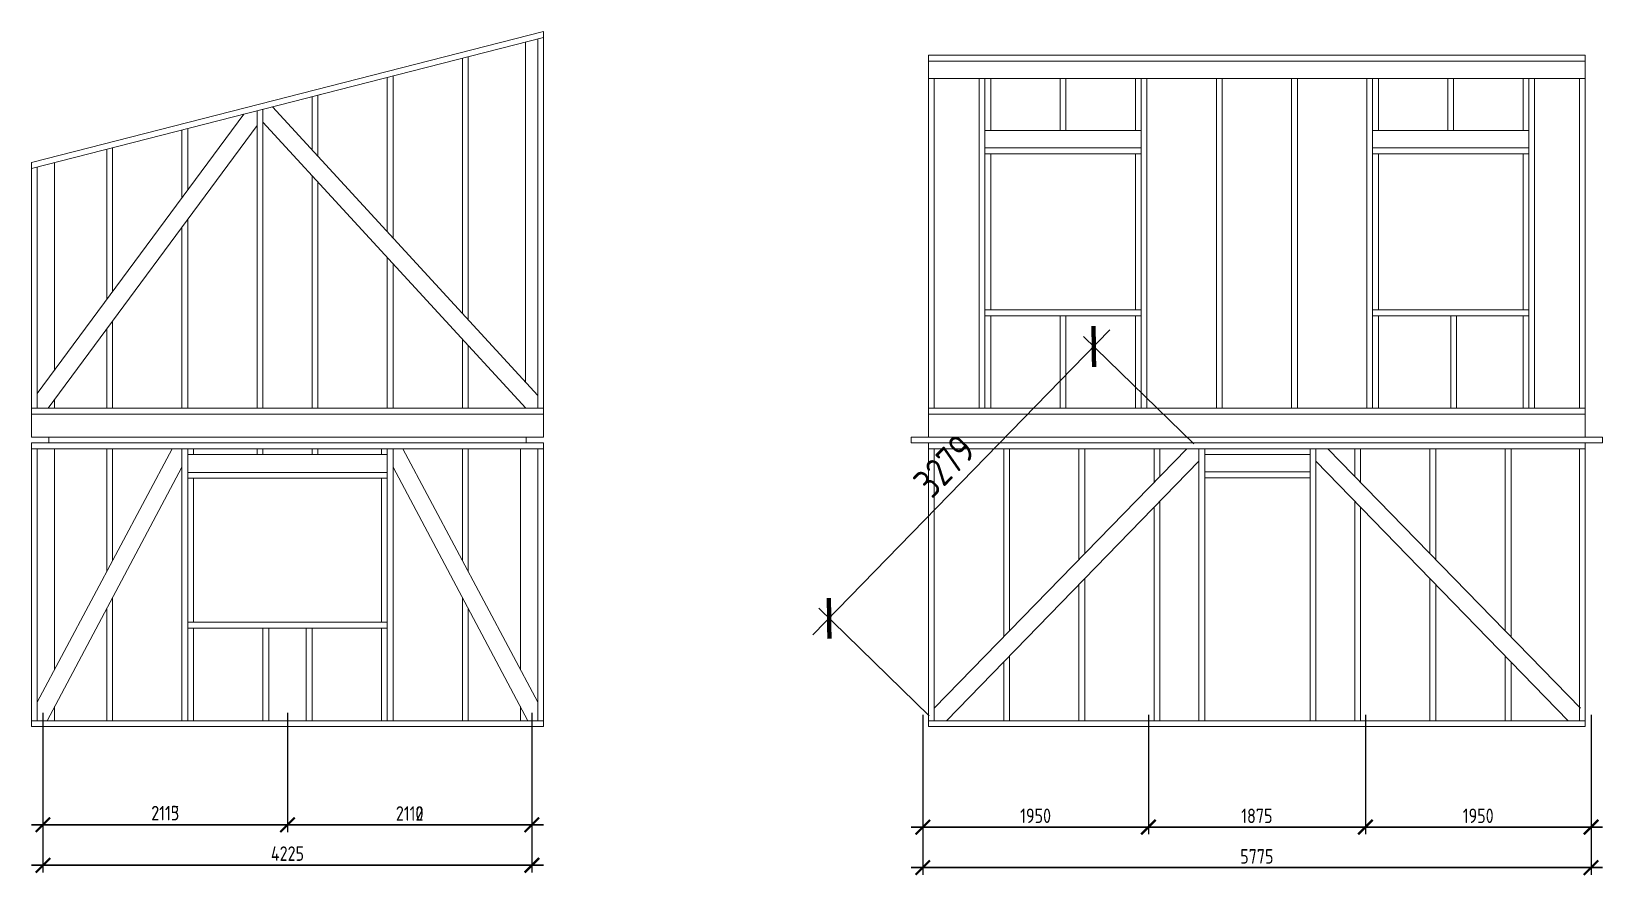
# Model space of a CAD drawing. Header units: millimetres. Extents: x 743280 to 1140305, y -337608 to -106611.
# Drawn here: x 1037622 to 1051200, y -236412 to -229117 of the extents above; entities that cross this region are included whole.
import ezdxf

# ---------------------------------------------------------------- set-up
doc = ezdxf.new("R2010")
doc.units = ezdxf.units.MM
doc.header["$PDMODE"] = 35
doc.layers.get('Defpoints').update_dxf_attribs({"color": 9})
doc.layers.add('РАЗМЕРЫ', color=42, linetype='Continuous', lineweight=13)
doc.layers.add('ТОНКИЕ', color=250, linetype='Continuous', lineweight=13)
doc.styles.add('GOST 2.304', font='CS_Gost2304.shx')
doc.dimstyles.new('СПДС', dxfattribs={"dimtxt": 2.5, "dimasz": 2.5, "dimexe": 1.25, "dimexo": 0.625, "dimtad": 1, "dimdec": 0, "dimtxsty": 'GOST 2.304', "dimblk": 'ARCHTICK', "dimblk1": 'ARCHTICK', "dimblk2": 'ARCHTICK', "dimcen": 2.5, "dimdle": 2, "dimadec": 0, "dimazin": 2, "dimtfac": 0.75, "dimtdec": 4, "dimtmove": 1, "dimatfit": 3, "dimfxl": 1, "dimtolj": 1, "dimarcsym": 1})

# ---------------------------------------------------------------- blocks, each defined once
blk = doc.blocks.new('_ArchTick')
at = {"color": 0, "linetype": 'ByBlock', "const_width": 0.15}
blk.add_lwpolyline([(-0.5, -0.5), (0.5, 0.5)], dxfattribs=at)
blk = doc.blocks.new('*D206')
at = {"layer": 'Defpoints', "color": 0, "ltscale": 100, "transparency": 16777216}
for p in [(1046803, -231839), (1047711, -232723), (1045425, -235073)]:
    blk.add_point(p, dxfattribs=at)
at = {"layer": 'ТОНКИЕ', "color": 0, "lineweight": -2, "ltscale": 100, "transparency": 16777216}
for p, q in [((1044376, -234332), (1046942, -231696)), ((1047667, -232680), (1046713, -231752)), ((1045380, -235030), (1044426, -234102))]:
    blk.add_line(p, q, dxfattribs=at)
at = {"layer": 'ТОНКИЕ', "color": 0, "lineweight": -2, "ltscale": 100, "transparency": 16777216, "xscale": 250, "yscale": 250, "zscale": 250}
for p, rotation in [((1046803, -231839), 45.780462099354), ((1044516, -234189), 225.780462099354)]:
    blk.add_blockref('_ArchTick', p, dxfattribs=dict(at, rotation=rotation))
at = {"layer": 'ТОНКИЕ', "color": 0, "ltscale": 100, "transparency": 16777216, "insert": (1045513, -232871), "char_height": 250, "attachment_point": 5, "rotation": 45.7805, "style": 'GOST 2.304'}
blk.add_mtext('\\A1;3279', dxfattribs=at)
blk = doc.blocks.new('*D227')
at = {"layer": 'Defpoints', "color": 0, "transparency": 16777216}
for p in [(1045325, -234993), (1051100, -234993), (1045325, -236343)]:
    blk.add_point(p, dxfattribs=at)
at = {"layer": 'РАЗМЕРЫ', "color": 0, "lineweight": -2, "transparency": 16777216}
for p, q in [((1045325, -235024), (1045325, -236405)), ((1051100, -235024), (1051100, -236405)), ((1051200, -236343), (1045225, -236343))]:
    blk.add_line(p, q, dxfattribs=at)
at = {"layer": 'РАЗМЕРЫ', "color": 0, "lineweight": -2, "transparency": 16777216, "xscale": 125, "yscale": 125, "zscale": 125, "rotation": 180}
blk.add_blockref('_ArchTick', (1045325, -236343), dxfattribs=at)
at = {"layer": 'РАЗМЕРЫ', "color": 0, "lineweight": -2, "transparency": 16777216, "xscale": 125, "yscale": 125, "zscale": 125}
blk.add_blockref('_ArchTick', (1051100, -236343), dxfattribs=at)
at = {"layer": 'РАЗМЕРЫ', "color": 0, "transparency": 16777216, "insert": (1048212, -236246), "char_height": 125, "attachment_point": 5, "style": 'GOST 2.304'}
blk.add_mtext('\\A1;5775', dxfattribs=at)
blk = doc.blocks.new('*D228')
at = {"layer": 'Defpoints', "color": 0, "transparency": 16777216}
for p in [(1045325, -234993), (1047275, -234993), (1045325, -235993)]:
    blk.add_point(p, dxfattribs=at)
at = {"layer": 'РАЗМЕРЫ', "color": 0, "lineweight": -2, "transparency": 16777216}
for p, q in [((1045325, -235024), (1045325, -236055)), ((1047275, -235024), (1047275, -236055)), ((1047375, -235993), (1045225, -235993))]:
    blk.add_line(p, q, dxfattribs=at)
at = {"layer": 'РАЗМЕРЫ', "color": 0, "lineweight": -2, "transparency": 16777216, "xscale": 125, "yscale": 125, "zscale": 125, "rotation": 180}
blk.add_blockref('_ArchTick', (1045325, -235993), dxfattribs=at)
at = {"layer": 'РАЗМЕРЫ', "color": 0, "lineweight": -2, "transparency": 16777216, "xscale": 125, "yscale": 125, "zscale": 125}
blk.add_blockref('_ArchTick', (1047275, -235993), dxfattribs=at)
at = {"layer": 'РАЗМЕРЫ', "color": 0, "transparency": 16777216, "insert": (1046300, -235895), "char_height": 125, "attachment_point": 5, "style": 'GOST 2.304'}
blk.add_mtext('\\A1;1950', dxfattribs=at)
blk = doc.blocks.new('*D229')
at = {"layer": 'Defpoints', "color": 0, "transparency": 16777216}
for p in [(1047275, -234993), (1049150, -234993), (1047275, -235993)]:
    blk.add_point(p, dxfattribs=at)
at = {"layer": 'РАЗМЕРЫ', "color": 0, "lineweight": -2, "transparency": 16777216}
for p, q in [((1047275, -235024), (1047275, -236055)), ((1049150, -235024), (1049150, -236055)), ((1049250, -235993), (1047175, -235993))]:
    blk.add_line(p, q, dxfattribs=at)
at = {"layer": 'РАЗМЕРЫ', "color": 0, "lineweight": -2, "transparency": 16777216, "xscale": 125, "yscale": 125, "zscale": 125, "rotation": 180}
blk.add_blockref('_ArchTick', (1047275, -235993), dxfattribs=at)
at = {"layer": 'РАЗМЕРЫ', "color": 0, "lineweight": -2, "transparency": 16777216, "xscale": 125, "yscale": 125, "zscale": 125}
blk.add_blockref('_ArchTick', (1049150, -235993), dxfattribs=at)
at = {"layer": 'РАЗМЕРЫ', "color": 0, "transparency": 16777216, "insert": (1048212, -235896), "char_height": 125, "attachment_point": 5, "style": 'GOST 2.304'}
blk.add_mtext('\\A1;1875', dxfattribs=at)
blk = doc.blocks.new('*D230')
at = {"layer": 'Defpoints', "color": 0, "transparency": 16777216}
for p in [(1049150, -234993), (1051100, -234993), (1049150, -235993)]:
    blk.add_point(p, dxfattribs=at)
at = {"layer": 'РАЗМЕРЫ', "color": 0, "lineweight": -2, "transparency": 16777216}
for p, q in [((1049150, -235024), (1049150, -236055)), ((1051100, -235024), (1051100, -236055)), ((1051200, -235993), (1049050, -235993))]:
    blk.add_line(p, q, dxfattribs=at)
at = {"layer": 'РАЗМЕРЫ', "color": 0, "lineweight": -2, "transparency": 16777216, "xscale": 125, "yscale": 125, "zscale": 125, "rotation": 180}
blk.add_blockref('_ArchTick', (1049150, -235993), dxfattribs=at)
at = {"layer": 'РАЗМЕРЫ', "color": 0, "lineweight": -2, "transparency": 16777216, "xscale": 125, "yscale": 125, "zscale": 125}
blk.add_blockref('_ArchTick', (1051100, -235993), dxfattribs=at)
at = {"layer": 'РАЗМЕРЫ', "color": 0, "transparency": 16777216, "insert": (1050125, -235895), "char_height": 125, "attachment_point": 5, "style": 'GOST 2.304'}
blk.add_mtext('\\A1;1950', dxfattribs=at)
blk = doc.blocks.new('*D231')
at = {"layer": 'Defpoints', "color": 0, "transparency": 16777216}
for p in [(1045325, -234993), (1051100, -234993), (1051100, -236343)]:
    blk.add_point(p, dxfattribs=at)
at = {"layer": 'РАЗМЕРЫ', "color": 0, "lineweight": -2, "transparency": 16777216}
for p, q in [((1045325, -235024), (1045325, -236405)), ((1051100, -235024), (1051100, -236405)), ((1045225, -236343), (1051200, -236343))]:
    blk.add_line(p, q, dxfattribs=at)
at = {"layer": 'РАЗМЕРЫ', "color": 0, "lineweight": -2, "transparency": 16777216, "xscale": 125, "yscale": 125, "zscale": 125, "rotation": 180}
blk.add_blockref('_ArchTick', (1045325, -236343), dxfattribs=at)
at = {"layer": 'РАЗМЕРЫ', "color": 0, "lineweight": -2, "transparency": 16777216, "xscale": 125, "yscale": 125, "zscale": 125}
blk.add_blockref('_ArchTick', (1051100, -236343), dxfattribs=at)
at = {"layer": 'РАЗМЕРЫ', "color": 0, "transparency": 16777216, "insert": (1048212, -236246), "char_height": 125, "attachment_point": 5, "style": 'GOST 2.304'}
blk.add_mtext('\\A1;5775', dxfattribs=at)
blk = doc.blocks.new('*D232')
at = {"layer": 'Defpoints', "color": 0, "transparency": 16777216}
for p in [(1045325, -234993), (1047275, -234993), (1047275, -235993)]:
    blk.add_point(p, dxfattribs=at)
at = {"layer": 'РАЗМЕРЫ', "color": 0, "lineweight": -2, "transparency": 16777216}
for p, q in [((1045325, -235024), (1045325, -236055)), ((1047275, -235024), (1047275, -236055)), ((1045225, -235993), (1047375, -235993))]:
    blk.add_line(p, q, dxfattribs=at)
at = {"layer": 'РАЗМЕРЫ', "color": 0, "lineweight": -2, "transparency": 16777216, "xscale": 125, "yscale": 125, "zscale": 125, "rotation": 180}
blk.add_blockref('_ArchTick', (1045325, -235993), dxfattribs=at)
at = {"layer": 'РАЗМЕРЫ', "color": 0, "lineweight": -2, "transparency": 16777216, "xscale": 125, "yscale": 125, "zscale": 125}
blk.add_blockref('_ArchTick', (1047275, -235993), dxfattribs=at)
at = {"layer": 'РАЗМЕРЫ', "color": 0, "transparency": 16777216, "insert": (1046300, -235895), "char_height": 125, "attachment_point": 5, "style": 'GOST 2.304'}
blk.add_mtext('\\A1;1950', dxfattribs=at)
blk = doc.blocks.new('*D233')
at = {"layer": 'Defpoints', "color": 0, "transparency": 16777216}
for p in [(1047275, -234993), (1049150, -234993), (1049150, -235993)]:
    blk.add_point(p, dxfattribs=at)
at = {"layer": 'РАЗМЕРЫ', "color": 0, "lineweight": -2, "transparency": 16777216}
for p, q in [((1047275, -235024), (1047275, -236055)), ((1049150, -235024), (1049150, -236055)), ((1047175, -235993), (1049250, -235993))]:
    blk.add_line(p, q, dxfattribs=at)
at = {"layer": 'РАЗМЕРЫ', "color": 0, "lineweight": -2, "transparency": 16777216, "xscale": 125, "yscale": 125, "zscale": 125, "rotation": 180}
blk.add_blockref('_ArchTick', (1047275, -235993), dxfattribs=at)
at = {"layer": 'РАЗМЕРЫ', "color": 0, "lineweight": -2, "transparency": 16777216, "xscale": 125, "yscale": 125, "zscale": 125}
blk.add_blockref('_ArchTick', (1049150, -235993), dxfattribs=at)
at = {"layer": 'РАЗМЕРЫ', "color": 0, "transparency": 16777216, "insert": (1048212, -235896), "char_height": 125, "attachment_point": 5, "style": 'GOST 2.304'}
blk.add_mtext('\\A1;1875', dxfattribs=at)
blk = doc.blocks.new('*D234')
at = {"layer": 'Defpoints', "color": 0, "transparency": 16777216}
for p in [(1049150, -234993), (1051100, -234993), (1051100, -235993)]:
    blk.add_point(p, dxfattribs=at)
at = {"layer": 'РАЗМЕРЫ', "color": 0, "lineweight": -2, "transparency": 16777216}
for p, q in [((1049150, -235024), (1049150, -236055)), ((1051100, -235024), (1051100, -236055)), ((1049050, -235993), (1051200, -235993))]:
    blk.add_line(p, q, dxfattribs=at)
at = {"layer": 'РАЗМЕРЫ', "color": 0, "lineweight": -2, "transparency": 16777216, "xscale": 125, "yscale": 125, "zscale": 125, "rotation": 180}
blk.add_blockref('_ArchTick', (1049150, -235993), dxfattribs=at)
at = {"layer": 'РАЗМЕРЫ', "color": 0, "lineweight": -2, "transparency": 16777216, "xscale": 125, "yscale": 125, "zscale": 125}
blk.add_blockref('_ArchTick', (1051100, -235993), dxfattribs=at)
at = {"layer": 'РАЗМЕРЫ', "color": 0, "transparency": 16777216, "insert": (1050125, -235895), "char_height": 125, "attachment_point": 5, "style": 'GOST 2.304'}
blk.add_mtext('\\A1;1950', dxfattribs=at)
blk = doc.blocks.new('*D215')
at = {"layer": 'Defpoints', "color": 0, "transparency": 16777216}
for p in [(1037722, -234973), (1041947, -234973), (1037722, -236323)]:
    blk.add_point(p, dxfattribs=at)
at = {"layer": 'РАЗМЕРЫ', "color": 0, "lineweight": -2, "transparency": 16777216}
for p, q in [((1037722, -235005), (1037722, -236386)), ((1041947, -235005), (1041947, -236386)), ((1042047, -236323), (1037622, -236323))]:
    blk.add_line(p, q, dxfattribs=at)
at = {"layer": 'РАЗМЕРЫ', "color": 0, "lineweight": -2, "transparency": 16777216, "xscale": 125, "yscale": 125, "zscale": 125, "rotation": 180}
blk.add_blockref('_ArchTick', (1037722, -236323), dxfattribs=at)
at = {"layer": 'РАЗМЕРЫ', "color": 0, "lineweight": -2, "transparency": 16777216, "xscale": 125, "yscale": 125, "zscale": 125}
blk.add_blockref('_ArchTick', (1041947, -236323), dxfattribs=at)
at = {"layer": 'РАЗМЕРЫ', "color": 0, "transparency": 16777216, "insert": (1039835, -236222), "char_height": 125, "attachment_point": 5, "style": 'GOST 2.304'}
blk.add_mtext('\\A1;4225', dxfattribs=at)
blk = doc.blocks.new('*D216')
at = {"layer": 'Defpoints', "color": 0, "transparency": 16777216}
for p in [(1037722, -234973), (1039835, -234973), (1037722, -235973)]:
    blk.add_point(p, dxfattribs=at)
at = {"layer": 'РАЗМЕРЫ', "color": 0, "lineweight": -2, "transparency": 16777216}
for p, q in [((1037722, -235005), (1037722, -236036)), ((1039835, -235005), (1039835, -236036)), ((1039935, -235973), (1037622, -235973))]:
    blk.add_line(p, q, dxfattribs=at)
at = {"layer": 'РАЗМЕРЫ', "color": 0, "lineweight": -2, "transparency": 16777216, "xscale": 125, "yscale": 125, "zscale": 125, "rotation": 180}
blk.add_blockref('_ArchTick', (1037722, -235973), dxfattribs=at)
at = {"layer": 'РАЗМЕРЫ', "color": 0, "lineweight": -2, "transparency": 16777216, "xscale": 125, "yscale": 125, "zscale": 125}
blk.add_blockref('_ArchTick', (1039835, -235973), dxfattribs=at)
at = {"layer": 'РАЗМЕРЫ', "color": 0, "transparency": 16777216, "insert": (1038779, -235872), "char_height": 125, "attachment_point": 5, "style": 'GOST 2.304'}
blk.add_mtext('\\A1;2115', dxfattribs=at)
blk = doc.blocks.new('*D217')
at = {"layer": 'Defpoints', "color": 0, "transparency": 16777216}
for p in [(1039835, -234973), (1041947, -234973), (1039835, -235973)]:
    blk.add_point(p, dxfattribs=at)
at = {"layer": 'РАЗМЕРЫ', "color": 0, "lineweight": -2, "transparency": 16777216}
for p, q in [((1039835, -235005), (1039835, -236036)), ((1041947, -235005), (1041947, -236036)), ((1042047, -235973), (1039735, -235973))]:
    blk.add_line(p, q, dxfattribs=at)
at = {"layer": 'РАЗМЕРЫ', "color": 0, "lineweight": -2, "transparency": 16777216, "xscale": 125, "yscale": 125, "zscale": 125, "rotation": 180}
blk.add_blockref('_ArchTick', (1039835, -235973), dxfattribs=at)
at = {"layer": 'РАЗМЕРЫ', "color": 0, "lineweight": -2, "transparency": 16777216, "xscale": 125, "yscale": 125, "zscale": 125}
blk.add_blockref('_ArchTick', (1041947, -235973), dxfattribs=at)
at = {"layer": 'РАЗМЕРЫ', "color": 0, "transparency": 16777216, "insert": (1040891, -235875), "char_height": 125, "attachment_point": 5, "style": 'GOST 2.304'}
blk.add_mtext('\\A1;2110', dxfattribs=at)
blk = doc.blocks.new('*D218')
at = {"layer": 'Defpoints', "color": 0, "transparency": 16777216}
for p in [(1037722, -234973), (1041947, -234973), (1041947, -236323)]:
    blk.add_point(p, dxfattribs=at)
at = {"layer": 'РАЗМЕРЫ', "color": 0, "lineweight": -2, "transparency": 16777216}
for p, q in [((1037722, -235005), (1037722, -236386)), ((1041947, -235005), (1041947, -236386)), ((1037622, -236323), (1042047, -236323))]:
    blk.add_line(p, q, dxfattribs=at)
at = {"layer": 'РАЗМЕРЫ', "color": 0, "lineweight": -2, "transparency": 16777216, "xscale": 125, "yscale": 125, "zscale": 125, "rotation": 180}
blk.add_blockref('_ArchTick', (1037722, -236323), dxfattribs=at)
at = {"layer": 'РАЗМЕРЫ', "color": 0, "lineweight": -2, "transparency": 16777216, "xscale": 125, "yscale": 125, "zscale": 125}
blk.add_blockref('_ArchTick', (1041947, -236323), dxfattribs=at)
at = {"layer": 'РАЗМЕРЫ', "color": 0, "transparency": 16777216, "insert": (1039835, -236222), "char_height": 125, "attachment_point": 5, "style": 'GOST 2.304'}
blk.add_mtext('\\A1;4225', dxfattribs=at)
blk = doc.blocks.new('*D219')
at = {"layer": 'Defpoints', "color": 0, "transparency": 16777216}
for p in [(1037722, -234973), (1039835, -234973), (1039835, -235973)]:
    blk.add_point(p, dxfattribs=at)
at = {"layer": 'РАЗМЕРЫ', "color": 0, "lineweight": -2, "transparency": 16777216}
for p, q in [((1037722, -235005), (1037722, -236036)), ((1039835, -235005), (1039835, -236036)), ((1037622, -235973), (1039935, -235973))]:
    blk.add_line(p, q, dxfattribs=at)
at = {"layer": 'РАЗМЕРЫ', "color": 0, "lineweight": -2, "transparency": 16777216, "xscale": 125, "yscale": 125, "zscale": 125, "rotation": 180}
blk.add_blockref('_ArchTick', (1037722, -235973), dxfattribs=at)
at = {"layer": 'РАЗМЕРЫ', "color": 0, "lineweight": -2, "transparency": 16777216, "xscale": 125, "yscale": 125, "zscale": 125}
blk.add_blockref('_ArchTick', (1039835, -235973), dxfattribs=at)
at = {"layer": 'РАЗМЕРЫ', "color": 0, "transparency": 16777216, "insert": (1038779, -235872), "char_height": 125, "attachment_point": 5, "style": 'GOST 2.304'}
blk.add_mtext('\\A1;2113', dxfattribs=at)
blk = doc.blocks.new('*D220')
at = {"layer": 'Defpoints', "color": 0, "transparency": 16777216}
for p in [(1039835, -234973), (1041947, -234973), (1041947, -235973)]:
    blk.add_point(p, dxfattribs=at)
at = {"layer": 'РАЗМЕРЫ', "color": 0, "lineweight": -2, "transparency": 16777216}
for p, q in [((1039835, -235005), (1039835, -236036)), ((1041947, -235005), (1041947, -236036)), ((1039735, -235973), (1042047, -235973))]:
    blk.add_line(p, q, dxfattribs=at)
at = {"layer": 'РАЗМЕРЫ', "color": 0, "lineweight": -2, "transparency": 16777216, "xscale": 125, "yscale": 125, "zscale": 125, "rotation": 180}
blk.add_blockref('_ArchTick', (1039835, -235973), dxfattribs=at)
at = {"layer": 'РАЗМЕРЫ', "color": 0, "lineweight": -2, "transparency": 16777216, "xscale": 125, "yscale": 125, "zscale": 125}
blk.add_blockref('_ArchTick', (1041947, -235973), dxfattribs=at)
at = {"layer": 'РАЗМЕРЫ', "color": 0, "transparency": 16777216, "insert": (1040891, -235875), "char_height": 125, "attachment_point": 5, "style": 'GOST 2.304'}
blk.add_mtext('\\A1;2112', dxfattribs=at)

msp = doc.modelspace()

# ---------------------------------------------------------------- linework, layer by layer
at = {"layer": 'ТОНКИЕ', "ltscale": 100}
for p, q in [((1042047.9, -229116.8), (1037622.9, -230250.2)), ((1042047.9, -229168.4), (1040032.2, -229684.7)), ((1045374.7, -229523.3), (1051049.7, -229523.3)), ((1045912.2, -229973.3), (1045912.2, -229523.3)), ((1047162.2, -229973.3), (1047162.2, -229523.3)), ((1049262.2, -229973.3), (1049262.2, -229523.3)), ((1050512.2, -229973.3), (1050512.2, -229523.3)), ((1040122.9, -229661.5), (1037622.9, -230301.8)), ((1039457.9, -229831.8), (1037672.9, -232247.1)), ((1041997.9, -232262.5), (1039705.4, -229768.4)), ((1039572.9, -229928.5), (1037766.2, -232373.3)), ((1041896.1, -232373.3), (1039622.9, -229900.4)), ((1045862.2, -229973.3), (1047212.2, -229973.3)), ((1049212.2, -229973.3), (1050562.2, -229973.3)), ((1037622.9, -230250.2), (1037622.9, -232423.3)), ((1041997.9, -232373.3), (1037622.9, -232373.3)), ((1037622.9, -232623.3), (1037622.9, -232423.3)), ((1037622.9, -232423.3), (1042047.9, -232423.3)), ((1042047.9, -232423.3), (1037622.9, -232423.3)), ((1042047.9, -232373.3), (1041997.9, -232373.3)), ((1042047.9, -232423.3), (1042047.9, -232623.3)), ((1045374.7, -232423.3), (1045374.7, -232623.3)), ((1051049.7, -232423.3), (1051049.7, -232623.3)), ((1042047.9, -232623.3), (1037622.9, -232623.3)), ((1037622.9, -232673.3), (1037622.9, -235073.3)), ((1037772.9, -232673.3), (1037772.9, -232623.3)), ((1041897.9, -232623.3), (1037772.9, -232623.3)), ((1041897.9, -232673.3), (1041897.9, -232623.3)), ((1042047.9, -232673.3), (1042047.9, -235123.3)), ((1037672.9, -232723.3), (1037672.9, -235073.3)), ((1037672.9, -234913.6), (1038838, -232723.3)), ((1037822.9, -232723.3), (1037822.9, -234631.6)), ((1038272.9, -232723.3), (1038272.9, -233785.6)), ((1038322.9, -232723.3), (1038322.9, -233691.6)), ((1038922.9, -232723.3), (1038922.9, -235073.3)), ((1038922.9, -232723.3), (1038922.9, -235073.3)), ((1038972.9, -232723.3), (1038972.9, -235073.3)), ((1038972.9, -232773.3), (1040697.9, -232773.3)), ((1039022.9, -232773.3), (1039022.9, -232723.3)), ((1039572.9, -232723.3), (1039572.9, -232773.3)), ((1039622.9, -232723.3), (1039622.9, -232773.3)), ((1040047.9, -232723.3), (1040047.9, -232773.3)), ((1040097.9, -232723.3), (1040097.9, -232773.3)), ((1040647.9, -232723.3), (1040647.9, -232773.3)), ((1040697.9, -232723.3), (1040697.9, -235073.3)), ((1040747.9, -232723.3), (1040747.9, -235073.3)), ((1041997.9, -234913.6), (1040832.9, -232723.3)), ((1041347.9, -232723.3), (1041347.9, -233691.6)), ((1041397.9, -232723.3), (1041397.9, -233785.6)), ((1041847.9, -232723.3), (1041847.9, -234631.6)), ((1041997.9, -232723.3), (1041997.9, -235073.3)), ((1045424.7, -234965.8), (1047606.8, -232723.3)), ((1045529.3, -235073.3), (1047711.5, -232830.8)), ((1047761.5, -232723.3), (1048671.5, -232723.3)), ((1047761.5, -232773.3), (1048671.5, -232773.3)), ((1050903.7, -235073.3), (1048721.5, -232830.8)), ((1051008.3, -234965.8), (1048826.1, -232723.3)), ((1051049.7, -232770.5), (1051049.6, -232770.5)), ((1037757.9, -235073.3), (1038922.9, -232883)), ((1038922.9, -232873.3), (1038922.9, -232928.3)), ((1038972.9, -232873.3), (1038972.9, -232928.3)), ((1038972.9, -232928.3), (1040697.9, -232928.3)), ((1038972.9, -232978.3), (1040697.9, -232978.3)), ((1039022.9, -234223.3), (1039022.9, -232978.3)), ((1040647.9, -234223.3), (1040647.9, -232978.3)), ((1040697.9, -232873.3), (1040697.9, -232928.3)), ((1041913, -235073.3), (1040747.9, -232883)), ((1047761.5, -232923.3), (1048671.5, -232923.3)), ((1047761.5, -232973.3), (1048671.5, -232973.3)), ((1038322.9, -234011), (1038322.9, -235073.3)), ((1041347.9, -234011), (1041347.9, -235073.3)), ((1038272.9, -234105), (1038272.9, -235073.3)), ((1041397.9, -234105), (1041397.9, -235073.3)), ((1038922.9, -234273.3), (1038922.9, -235073.3)), ((1038922.9, -234273.3), (1038922.9, -235073.3)), ((1038972.9, -234223.3), (1040697.9, -234223.3)), ((1038972.9, -234273.3), (1040697.9, -234273.3)), ((1039022.9, -234273.3), (1039022.9, -235073.3)), ((1039022.9, -234273.3), (1039022.9, -235073.3)), ((1039622.9, -234273.3), (1039622.9, -235073.3)), ((1039672.9, -234273.3), (1039672.9, -235073.3)), ((1039672.9, -234273.3), (1039672.9, -235073.3)), ((1039997.9, -234273.3), (1039997.9, -235073.3)), ((1040047.9, -234273.3), (1040047.9, -235073.3)), ((1040047.9, -234273.3), (1040047.9, -235073.3)), ((1040647.9, -234273.3), (1040647.9, -235073.3)), ((1040697.9, -234273.3), (1040697.9, -235073.3)), ((1040697.9, -234273.3), (1040697.9, -235073.3)), ((1037822.9, -234951), (1037822.9, -235073.3)), ((1041847.9, -234951), (1041847.9, -235073.3))]:
    msp.add_line(p, q, dxfattribs=at)
for points in [[(1041997.9, -232373.3), (1041997.9, -229181.2)], [(1042047.9, -229116.8), (1042047.9, -232423.3)], [(1041892.9, -232148.2), (1041892.9, -229208.1)], [(1041347.9, -231555.3), (1041347.9, -229347.7)], [(1041397.9, -229334.9), (1041397.9, -231609.7)], [(1048050, -229373.3), (1045374.7, -229373.3), (1045374.7, -229323.3), (1051049.7, -229323.3), (1051049.7, -229373.3), (1047924.7, -229373.3)], [(1045374.7, -229373.3), (1045374.7, -232423.3)], [(1051049.7, -232423.3), (1051049.7, -229373.3)], [(1040697.9, -230848.2), (1040697.9, -229514.2)], [(1040747.9, -229501.4), (1040747.9, -230902.6)], [(1045424.7, -232373.3), (1045424.7, -229523.3)], [(1045812.2, -229523.3), (1045812.2, -232373.3)], [(1045862.2, -232373.3), (1045862.2, -229523.3)], [(1045862.2, -229523.3), (1045862.2, -232373.3)], [(1046512.2, -229973.3), (1046512.2, -229523.3)], [(1046562.2, -229523.3), (1046562.2, -229973.3)], [(1047212.2, -229523.3), (1047212.2, -232373.3)], [(1047212.2, -232373.3), (1047212.2, -229523.3)], [(1047262.2, -232373.3), (1047262.2, -229523.3)], [(1047862.2, -232373.3), (1047862.2, -229523.3)], [(1047912.2, -232373.3), (1047912.2, -229523.3)], [(1048512.2, -232373.3), (1048512.2, -229523.3)], [(1048562.2, -232373.3), (1048562.2, -229523.3)], [(1049162.2, -232373.3), (1049162.2, -229523.3)], [(1049212.2, -229523.3), (1049212.2, -232373.3)], [(1049212.2, -232373.3), (1049212.2, -229523.3)], [(1049862.2, -229973.3), (1049862.2, -229523.3)], [(1049912.2, -229523.3), (1049912.2, -229973.3)], [(1050562.2, -232373.3), (1050562.2, -229523.3)], [(1050562.2, -229523.3), (1050562.2, -232373.3)], [(1050612.2, -229523.3), (1050612.2, -232373.3)], [(1050999.7, -229523.3), (1050999.7, -232373.3)], [(1040047.9, -230141.1), (1040047.9, -229680.7)], [(1040097.9, -229667.9), (1040097.9, -230195.5)], [(1039572.9, -229802.4), (1039572.9, -232373.3)], [(1039622.9, -232373.3), (1039622.9, -229789.6)], [(1038922.9, -229968.9), (1038922.9, -230555.7)], [(1038972.9, -230488), (1038972.9, -229956)], [(1038322.9, -231367.6), (1038322.9, -230122.5)], [(1046487.2, -230123.3), (1046487.2, -230123.3), (1046437.2, -230123.3)], [(1049937.2, -230123.3), (1049937.2, -230123.3), (1049987.2, -230123.3)], [(1037822.9, -230250.6), (1037822.9, -232044.1)], [(1038272.9, -230135.4), (1038272.9, -231435.2)], [(1045912.2, -231523.3), (1045912.2, -230173.3)], [(1047162.2, -230173.3), (1047162.2, -231523.3)], [(1049262.2, -230173.3), (1049262.2, -231523.3)], [(1050512.2, -231523.3), (1050512.2, -230173.3)], [(1037672.9, -230289), (1037672.9, -232373.3)], [(1040047.9, -232373.3), (1040047.9, -230362.7)], [(1040097.9, -230417.1), (1040097.9, -232373.3)], [(1038922.9, -230808.1), (1038922.9, -232373.3)], [(1038972.9, -232373.3), (1038972.9, -230740.4)], [(1040697.9, -232373.3), (1040697.9, -231069.9)], [(1040747.9, -231124.3), (1040747.9, -232373.3)], [(1038322.9, -232373.3), (1038322.9, -231620)], [(1045912.2, -232373.3), (1045912.2, -231573.3)], [(1046512.2, -232373.3), (1046512.2, -231573.3)], [(1046562.2, -231573.3), (1046562.2, -232373.3)], [(1047162.2, -231573.3), (1047162.2, -232373.3)], [(1049262.2, -231573.3), (1049262.2, -232373.3)], [(1049887.2, -231573.3), (1049887.2, -232373.3)], [(1049937.2, -232373.3), (1049937.2, -231573.3)], [(1050512.2, -232373.3), (1050512.2, -231573.3)], [(1038272.9, -231687.6), (1038272.9, -232373.3)], [(1041347.9, -232373.3), (1041347.9, -231777)], [(1041397.9, -231831.4), (1041397.9, -232373.3)], [(1037822.9, -232296.5), (1037822.9, -232373.3)], [(1041892.9, -232373.3), (1041892.9, -232369.9)], [(1049224.7, -232373.3), (1051049.7, -232373.3), (1051049.7, -232423.3), (1045374.7, -232423.3), (1045374.7, -232373.3), (1049224.7, -232373.3)], [(1038872.9, -232723.3), (1037622.9, -232723.3), (1037622.9, -232673.3), (1042047.9, -232673.3), (1042047.9, -232723.3), (1040747.9, -232723.3)], [(1050959.6, -232723.3), (1051049.7, -232723.3), (1051049.7, -232673.3), (1045374.7, -232673.3), (1045374.7, -232723.3), (1045473.3, -232723.3)], [(1040818.4, -232723.3), (1038852.4, -232723.3)], [(1045424.7, -232723.3), (1050999.7, -232723.3)], [(1046024.7, -234349.2), (1046024.7, -232723.3), (1046074.7, -232723.3), (1046074.7, -234297.8)], [(1046674.7, -233681.2), (1046674.7, -232723.3), (1046724.7, -232723.3), (1046724.7, -233629.8)], [(1047324.7, -233013.3), (1047324.7, -232723.3), (1047374.7, -232723.3), (1047374.7, -232961.9)], [(1049108.3, -233013.3), (1049108.3, -232723.3), (1049058.3, -232723.3), (1049058.3, -232961.9)], [(1049758.3, -233681.2), (1049758.3, -232723.3), (1049708.3, -232723.3), (1049708.3, -233629.8)], [(1050408.3, -234349.2), (1050408.3, -232723.3), (1050358.3, -232723.3), (1050358.3, -234297.8)], [(1047324.7, -235073.3), (1047324.7, -233228.4)], [(1047374.7, -233177), (1047374.7, -235073.3)], [(1049058.3, -233177), (1049058.3, -235073.3)], [(1049108.3, -235073.3), (1049108.3, -233228.4)], [(1046674.7, -235073.3), (1046674.7, -233896.3)], [(1046724.7, -233844.9), (1046724.7, -235073.3)], [(1049708.3, -233844.9), (1049708.3, -235073.3)], [(1049758.3, -235073.3), (1049758.3, -233896.3)], [(1046024.7, -235073.3), (1046024.7, -234564.3)], [(1046074.7, -234512.9), (1046074.7, -235073.3)], [(1050358.3, -234512.9), (1050358.3, -235073.3)], [(1050408.3, -235073.3), (1050408.3, -234564.3)], [(1042047.9, -235073.3), (1042047.9, -235073.3), (1042047.9, -235123.3), (1037622.9, -235123.3), (1037622.9, -235073.3), (1037672.9, -235073.3)], [(1037672.9, -235073.3), (1042047.9, -235073.3)], [(1047474.5, -235073.3), (1045374.7, -235073.3), (1045374.7, -235123.3), (1051049.7, -235123.3), (1051049.7, -235073.3), (1048961.1, -235073.3)], [(1051049.7, -235073.3), (1047374.7, -235073.3)]]:
    msp.add_lwpolyline(points, dxfattribs=at)
for points in [[(1047212.2, -230123.3), (1045862.2, -230123.3), (1045862.2, -230173.3), (1047212.2, -230173.3)], [(1049212.2, -230123.3), (1050562.2, -230123.3), (1050562.2, -230173.3), (1049212.2, -230173.3)], [(1047212.2, -231523.3), (1045862.2, -231523.3), (1045862.2, -231573.3), (1047212.2, -231573.3)], [(1049212.2, -231523.3), (1050562.2, -231523.3), (1050562.2, -231573.3), (1049212.2, -231573.3)], [(1045224.7, -232623.3), (1051199.7, -232623.3), (1051199.7, -232673.3), (1045224.7, -232673.3)], [(1045424.7, -235073.3), (1045374.7, -235073.3), (1045374.7, -232723.3), (1045424.7, -232723.3)], [(1047761.5, -235073.3), (1047711.5, -235073.3), (1047711.5, -232723.3), (1047761.5, -232723.3)], [(1048721.5, -235073.3), (1048671.5, -235073.3), (1048671.5, -232723.3), (1048721.5, -232723.3)], [(1051049.7, -235073.3), (1050999.7, -235073.3), (1050999.7, -232723.3), (1051049.7, -232723.3)]]:
    msp.add_lwpolyline(points, close=True, dxfattribs=at)

# ---------------------------------------------------------------- dimensions: what is measured, and where the dimension line sits
at = {"layer": 'РАЗМЕРЫ'}
for base, p1, p2, override, picture, middle in [((1037722.4, -236323.3), (1041947.4, -234973.3), (1037722.4, -234973.3), {"dimscale": 50, "dimlfac": 1, "dimtxsty": 'GOST 2.304', "dimblk1": 'ArchTick', "dimblk2": 'ArchTick', "dimsah": 1, "dimtolj": 1}, '*D215', (1039834.9, -236222.1)), ((1037722.4, -235973.3), (1039835.4, -234973.3), (1037722.4, -234973.3), {"dimscale": 50, "dimlfac": 1, "dimrnd": 5, "dimtxsty": 'GOST 2.304', "dimblk1": 'ArchTick', "dimblk2": 'ArchTick', "dimsah": 1, "dimtolj": 1}, '*D216', (1038778.9, -235872.1)), ((1041947.4, -236323.3), (1037722.4, -234973.3), (1041947.4, -234973.3), {"dimscale": 50}, '*D218', (1039834.9, -236222.1)), ((1039835.4, -235973.3), (1037722.4, -234973.3), (1039835.4, -234973.3), {"dimscale": 50}, '*D219', (1038778.9, -235872.1)), ((1039835.4, -235973.3), (1041947.4, -234973.3), (1039835.4, -234973.3), {"dimscale": 50, "dimlfac": 1, "dimrnd": 5, "dimtxsty": 'GOST 2.304', "dimblk1": 'ArchTick', "dimblk2": 'ArchTick', "dimsah": 1, "dimtolj": 1}, '*D217', (1040891.4, -235874.7)), ((1041947.4, -235973.3), (1039835.4, -234973.3), (1041947.4, -234973.3), {"dimscale": 50}, '*D220', (1040891.4, -235874.7))]:
    dim = msp.add_linear_dim(base=base, p1=p1, p2=p2, dimstyle='СПДС', override=override, dxfattribs=at)
    dim.commit()
    dim.dimension.update_dxf_attribs({"geometry": picture, "text_midpoint": middle})
for base, p1, p2, override, picture, middle in [((1045324.7, -236342.8), (1051099.7, -234992.8), (1045324.7, -234992.8), {"dimscale": 50, "dimlfac": 1, "dimtxsty": 'GOST 2.304', "dimblk1": 'ArchTick', "dimblk2": 'ArchTick', "dimsah": 1, "dimtolj": 1}, '*D227', (1048212.2, -236246.4)), ((1045324.7, -235992.8), (1047274.7, -234992.8), (1045324.7, -234992.8), {"dimscale": 50, "dimlfac": 1, "dimtxsty": 'GOST 2.304', "dimblk1": 'ArchTick', "dimblk2": 'ArchTick', "dimsah": 1, "dimtolj": 1}, '*D228', (1046299.7, -235895.4)), ((1051099.7, -236342.8), (1045324.7, -234992.8), (1051099.7, -234992.8), {"dimscale": 50}, '*D231', (1048212.2, -236246.4)), ((1047274.7, -235992.8), (1045324.7, -234992.8), (1047274.7, -234992.8), {"dimscale": 50}, '*D232', (1046299.7, -235895.4)), ((1047274.7, -235992.8), (1049149.7, -234992.8), (1047274.7, -234992.8), {"dimscale": 50, "dimlfac": 1, "dimtxsty": 'GOST 2.304', "dimblk1": 'ArchTick', "dimblk2": 'ArchTick', "dimsah": 1, "dimtolj": 1}, '*D229', (1048212.2, -235896.4)), ((1049149.7, -235992.8), (1047274.7, -234992.8), (1049149.7, -234992.8), {"dimscale": 50}, '*D233', (1048212.2, -235896.4)), ((1049149.7, -235992.8), (1051099.7, -234992.8), (1049149.7, -234992.8), {"dimscale": 50, "dimlfac": 1, "dimtxsty": 'GOST 2.304', "dimblk1": 'ArchTick', "dimblk2": 'ArchTick', "dimsah": 1, "dimtolj": 1}, '*D230', (1050124.7, -235895.4)), ((1051099.7, -235992.8), (1049149.7, -234992.8), (1051099.7, -234992.8), {"dimscale": 50}, '*D234', (1050124.7, -235895.4))]:
    dim = msp.add_linear_dim(base=base, p1=p1, p2=p2, angle=180, dimstyle='СПДС', override=override, dxfattribs=at)
    dim.commit()
    dim.dimension.update_dxf_attribs({"geometry": picture, "text_midpoint": middle})
at = {"layer": 'ТОНКИЕ', "ltscale": 100}
dim = msp.add_aligned_dim(p1=(1045424.7, -235073.3), p2=(1047711.5, -232723.3), distance=1268, dimstyle='СПДС', override={"dimscale": 100}, dxfattribs=at)
dim.commit()
dim.dimension.update_dxf_attribs({"geometry": '*D206', "text_midpoint": (1045512.8, -232871.4)})

doc.saveas('drawing.dxf')
